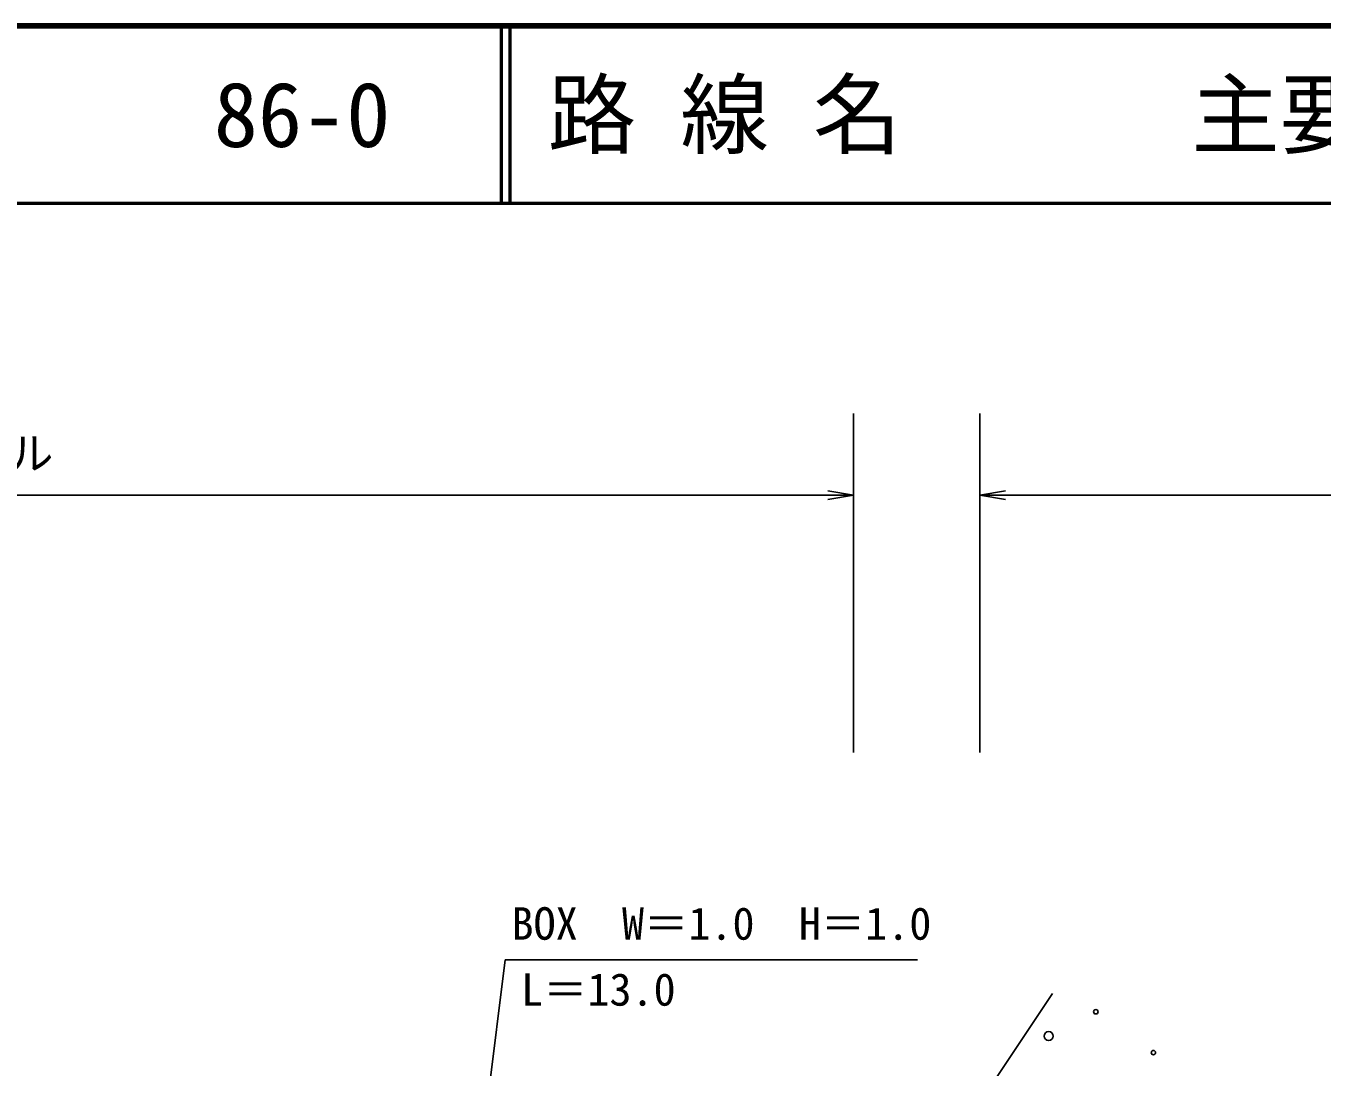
# Model space of a CAD drawing. Units: millimetres, scale not verified. Extents: x 40000 to 680000, y 20000 to 380000.
# Drawn here: x 150910 to 224125, y 321224 to 380000 of the extents above; entities that cross this region are included whole.
import ezdxf
from ezdxf.enums import TextEntityAlignment as Align

# ---------------------------------------------------------------- set-up
doc = ezdxf.new("R2010")
doc.units = ezdxf.units.MM
doc.header["$LTSCALE"] = 1000
for name, color, linetype, lineweight in [('M-BGD', 7, 'Continuous', 25), ('M-STR-STR3', 7, 'Continuous', 25), ('M-TTL', 2, 'Continuous', 140), ('M-TTL-LINE', 7, 'Continuous', 50)]:
    doc.layers.add(name, color=color, linetype=linetype, lineweight=lineweight)
doc.layers.add('M-TTL-TXT', color=7, linetype='Continuous')
doc.styles.add('ＭＳ ゴシック', font='')
doc.styles.get('ＭＳ ゴシック').set_extended_font_data('MS Gothic')

# ---------------------------------------------------------------- blocks, each defined once
blk = doc.blocks.new('open_arrow')
at = {"color": 0, "linetype": 'Continuous', "lineweight": -2}
blk.add_lwpolyline([(7.5, 1.25), (0, 0), (7.5, -1.25)], dxfattribs=at)

msp = doc.modelspace()

# ---------------------------------------------------------------- linework, layer by layer
at = {"layer": 'M-BGD'}
msp.add_line((189646, 296582), (208896, 325371), dxfattribs=at)
for centre, radius in [((211346, 324345), 125), ((208681, 322973), 250), ((214596, 322039), 125)]:
    msp.add_circle(centre, radius, dxfattribs=at)
at = {"layer": 'M-STR-STR3'}
for p, q in [((197648, 338987), (197648, 358119)), ((204791, 338987), (204791, 358119)), ((197648, 353508), (90750, 353508)), ((272342, 353508), (204791, 353508)), ((174820, 301910), (177982, 327271)), ((177982, 327271), (201274, 327271))]:
    msp.add_line(p, q, dxfattribs=at)
at = {"layer": 'M-TTL'}
msp.add_line((680000, 380000), (40000, 380000), dxfattribs=at)
at = {"layer": 'M-TTL-LINE'}
for p, q in [((177750, 380000), (177750, 370000)), ((178250, 380000), (178250, 370000)), ((40000, 370000), (680000, 370000))]:
    msp.add_line(p, q, dxfattribs=at)

# ---------------------------------------------------------------- block references
at = {"layer": 'M-STR-STR3', "xscale": 193, "yscale": 193, "rotation": 180}
msp.add_blockref('open_arrow', (197648, 353508), dxfattribs=at)
at = {"layer": 'M-STR-STR3', "xscale": 193, "yscale": 193}
msp.add_blockref('open_arrow', (204791, 353508), dxfattribs=at)

# ---------------------------------------------------------------- texts
at = {"layer": 'M-STR-STR3', "style": 'ＭＳ ゴシック'}
for s, p in [('ガードケーブル', (134960, 356786)), ('BOX\u3000W＝1.0\u3000H＝1.0', (178338, 330246)), ('L＝13.0', (178877, 326522))]:
    msp.add_text(s, height=1833, dxfattribs=at).set_placement(p, align=Align.TOP_LEFT)
at = {"layer": 'M-TTL-TXT', "style": 'ＭＳ ゴシック'}
for s, p in [('路 線 名', (180380, 375000)), ('主要地方道山口福栄須佐線', (216734, 375000)), ('86-0', (161521, 375000))]:
    msp.add_text(s, height=3666, dxfattribs=at).set_placement(p, align=Align.MIDDLE_LEFT)

doc.saveas('drawing.dxf')
